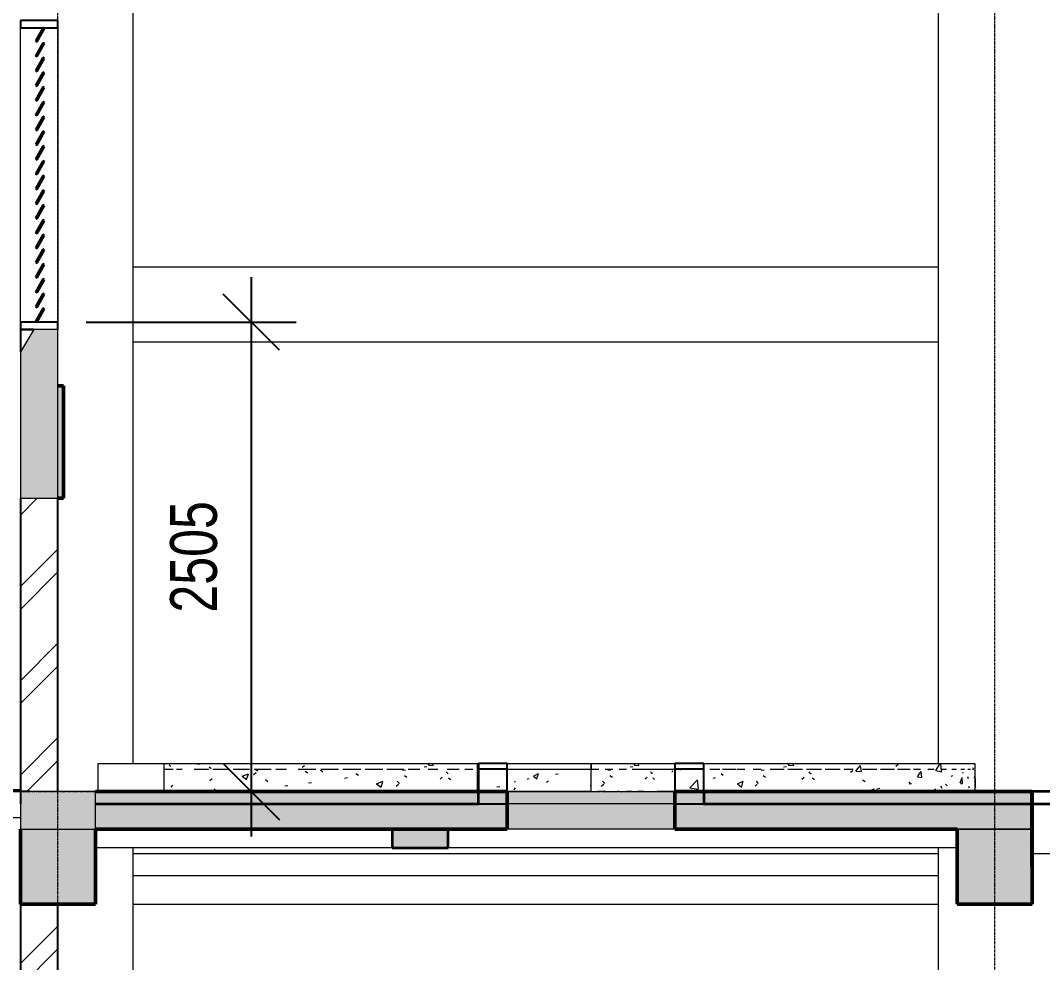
# Model space of a CAD drawing. Header units: millimetres. Extents: x -29259 to 87313, y -139821 to 46728.
# Drawn here: x 30444 to 35900, y -81364 to -76336 of the extents above; entities that cross this region are included whole.
import ezdxf

# ---------------------------------------------------------------- set-up
doc = ezdxf.new("R2010")
doc.units = ezdxf.units.MM
doc.linetypes.add('Centre', pattern=[31.75, 6.35, -4.7625, 15.875, -4.7625])
doc.linetypes.add('Grid Line', pattern=[22.225, 12.7, -3.175, 3.175, -3.175])
for name, color, linetype, lineweight in [('A-ANNO-DIMS', 211, 'Continuous', 9), ('A-DETL-GENF', 92, 'Continuous', 9), ('A-DETL-THIN', 151, 'Continuous', 9), ('A-FLOR', 192, 'Continuous', 9), ('A-FLOR-LEVL', 51, 'Continuous', 9), ('A-FLOR-PATT', 8, 'Continuous', 18), ('A-GLAZ', 151, 'Continuous', 9), ('A-WALL', 113, 'Continuous', 18), ('A-WALL-PATT', 111, 'Continuous', 18), ('S-BEAM', 12, 'Continuous', 9), ('S-COLS', 52, 'Continuous', 18), ('S-FSTN', 2, 'Continuous', 9), ('S-GRID', 8, 'Continuous', 9)]:
    doc.layers.add(name, color=color, linetype=linetype, lineweight=lineweight)
doc.styles.add('Century Gothic_1', font='GOTHIC.TTF', dxfattribs={"width": 0.8, "height": 250})
doc.dimstyles.new('Diagonal_-_2_5mm_Century_Gothic', dxfattribs={"dimscale": 304.8, "dimtxt": 261.042067, "dimasz": 0.984252, "dimexe": 0.787402, "dimexo": 0.492126, "dimgap": 0.574147, "dimtad": 1, "dimdec": 0, "dimzin": 0, "dimdsep": 46, "dimtxsty": 'Century Gothic_1', "dimblk1": 'OBLIQUE', "dimblk2": 'OBLIQUE', "dimsah": 1, "dimcen": 0.09, "dimdle": 0.787402, "dimazin": 0, "dimtfac": 1, "dimtdec": 4, "dimtix": 1, "dimtmove": 0, "dimatfit": 3, "dimfxl": 1, "dimtvp": 1, "dimtfill": 1, "dimtolj": 1, "dimtzin": 0, "dimarcsym": 2})
pattern_1 = [(45, (35852.66, -76966.47), (-251.447, 251.447), []), (45, (35852.66, -76585.47), (-251.447, 251.447), [])]

# ---------------------------------------------------------------- blocks, each defined once
blk = doc.blocks.new('FP_70-SECTION BB')
at = {"layer": 'A-WALL', "color": 250, "lineweight": 9}
blk.add_line((4895.3, 3450), (4895.3, 3600), dxfattribs=at)
at = {"layer": 'A-WALL-PATT', "color": 254, "lineweight": 9}
for p, q in [((3539.7, 3547), (3550, 3538)), ((3753.5, 3564.7), (3768.6, 3566.9)), ((3872.5, 3581.4), (3888.5, 3583.6)), ((3897.2, 3591.6), (3904.1, 3600)), ((3897.2, 3591.6), (3926.8, 3589)), ((3926.8, 3589), (3924.8, 3600)), ((4008.1, 3556.2), (4020.4, 3544.9)), ((4230.2, 3552.8), (4243.3, 3563)), ((4258.9, 3559.7), (4270.9, 3574.3)), ((4258.9, 3559.7), (4288.5, 3557.1)), ((4270.9, 3574.3), (4282.8, 3588.9)), ((4288.5, 3557.1), (4282.8, 3588.9)), ((4309.7, 3600), (4314.2, 3595.8)), ((4472.3, 3585.3), (4484, 3595.5)), ((4596.8, 3542.4), (4606.3, 3557)), ((4610.8, 3525.2), (4606.3, 3557)), ((4685.8, 3563), (4697.7, 3581.5)), ((4685.8, 3563), (4715.4, 3556)), ((4696.4, 3600), (4698.9, 3597.4)), ((4697.7, 3581.5), (4709.3, 3600)), ((4698.9, 3597.4), (4699.5, 3600)), ((4715.4, 3556), (4712.2, 3600)), ((4827.3, 3549.7), (4833.9, 3551.9)), ((4883.8, 3575), (4886.6, 3577.2)), ((3497.8, 3522.4), (3509, 3524.6)), ((3626.9, 3491.3), (3656.3, 3504.9)), ((3626.9, 3491.3), (3637.2, 3482.8)), ((3647.7, 3474.2), (3656.3, 3504.9)), ((3725.8, 3505.4), (3736.8, 3494)), ((3763.2, 3535.6), (3776.2, 3526.6)), ((3970.1, 3517), (3983.3, 3527.2)), ((4024.6, 3524.1), (4038.7, 3515.1)), ((4294, 3512.7), (4307.7, 3503.6)), ((4540.8, 3501.2), (4552.5, 3492.2)), ((4542.5, 3490.7), (4556.2, 3492.9)), ((4587.2, 3527.9), (4596.8, 3542.4)), ((4587.2, 3527.9), (4610.8, 3525.2)), ((4766.5, 3532.9), (4775.4, 3535.1)), ((4815.2, 3496), (4820.5, 3510.6)), ((4815.2, 3496), (4828, 3493.3)), ((4820.5, 3510.6), (4825.7, 3525.2)), ((4822.6, 3490.1), (4828.1, 3500.3)), ((4828, 3493.3), (4825.6, 3525.2)), ((4854.2, 3531), (4858.1, 3519.7)), ((4891.5, 3522.6), (4892.8, 3532.8)), ((4894.8, 3478.9), (4895.6, 3492.6)), ((4895.6, 3492.6), (4896.1, 3506.4)), ((4896.1, 3506.4), (4896.4, 3520.1)), ((4896.4, 3471.9), (4896.4, 3520.1)), ((3493.6, 3454.5), (3496.8, 3450)), ((3519.7, 3450), (3525.7, 3456.6)), ((3637.2, 3482.8), (3647.7, 3474.2)), ((3720.6, 3478.9), (3732.4, 3489.1)), ((4258.9, 3450), (4265, 3450.8)), ((4323, 3450.6), (4356.9, 3464.3)), ((4323, 3450.6), (4323.8, 3450)), ((4352.4, 3450), (4356.9, 3464.3)), ((4371.3, 3465.4), (4386.8, 3467.6)), ((4676.7, 3454.3), (4685.8, 3464.5)), ((4709.8, 3480.2), (4717.6, 3468.8)), ((4736.8, 3489.7), (4745.2, 3480.7)), ((4859.9, 3478.3), (4864, 3469.3)), ((4894.8, 3478.9), (4896.4, 3471.9))]:
    blk.add_line(p, q, dxfattribs=at)
blk = doc.blocks.new('FP_71-SECTION BB')
at = {"layer": 'A-WALL-PATT', "color": 254, "lineweight": 9}
for p, q in [((592.9, 3592.9), (603, 3583.8)), ((745.1, 3596.4), (758.8, 3598.6)), ((806.5, 3581.4), (818.7, 3572.4)), ((1044.6, 3541.7), (1057.3, 3551.9)), ((1053.2, 3569.9), (1066.7, 3560.9)), ((1302.8, 3579.8), (1316.1, 3590)), ((1319.1, 3558.5), (1333.2, 3549.5)), ((1401.9, 3566.1), (1414.3, 3554.7)), ((1589.7, 3547), (1603.6, 3538)), ((1839.9, 3564.7), (1855.3, 3566.9)), ((1954.7, 3581.4), (1969.3, 3583.6)), ((1977.1, 3591.6), (1983.2, 3600)), ((1977.1, 3591.6), (2003.2, 3589)), ((2003.2, 3589), (2001.5, 3600)), ((2071.8, 3556.2), (2081.9, 3544.9)), ((811.3, 3509.2), (822.8, 3519.4)), ((983.2, 3532), (1016.6, 3545.6)), ((983.2, 3532), (1006.9, 3514.9)), ((1006.8, 3514.9), (1016.5, 3545.6)), ((1108.6, 3515.2), (1120.6, 3503.9)), ((1337.5, 3497.1), (1354.1, 3499.3)), ((1529.8, 3522.4), (1546.3, 3524.6)), ((1700.7, 3491.3), (1734.9, 3504.9)), ((1700.7, 3491.3), (1725, 3474.2)), ((1725, 3474.2), (1734.9, 3504.9)), ((1811.2, 3505.4), (1822.7, 3494)), ((1849.8, 3535.6), (1862.8, 3526.6)), ((2040.3, 3517), (2051.4, 3527.2)), ((2085.2, 3524.1), (2096.6, 3515.1)), ((604.3, 3473.4), (614, 3483.6)), ((834.7, 3464.4), (845.5, 3453)), ((1211.1, 3480.4), (1227.5, 3482.6)), ((1523.5, 3454.5), (1528.4, 3450)), ((1561.7, 3450), (1570.3, 3456.6)), ((1805.7, 3478.9), (1818.1, 3489.1))]:
    blk.add_line(p, q, dxfattribs=at)
blk = doc.blocks.new('FP_72-SECTION BB')
at = {"layer": 'A-WALL-PATT', "color": 254, "lineweight": 9}
for p, q in [((2550.7, 3539.9), (2564.3, 3546.7)), ((2560.3, 3531.4), (2564.3, 3546.7)), ((2935.6, 3564.7), (2951.6, 3566.9)), ((3053.3, 3581.4), (3067.7, 3583.6)), ((3075.3, 3591.6), (3081.3, 3600)), ((3075.3, 3591.6), (3100.6, 3589)), ((3100.6, 3589), (3098.9, 3600)), ((3163.2, 3556.2), (3167.5, 3550.6)), ((3167.5, 3550.6), (3171.8, 3544.9)), ((3277.8, 3552.8), (3279.8, 3557.9)), ((3279.8, 3557.9), (3281.7, 3563)), ((2435.3, 3501.2), (2442.6, 3503.4)), ((2504.2, 3517.9), (2515.2, 3520.1)), ((2537.6, 3533.1), (2550.7, 3539.9)), ((2537.6, 3533.1), (2546.9, 3524.6)), ((2546.9, 3524.6), (2556.4, 3516)), ((2556.4, 3516), (2560.3, 3531.4)), ((2607, 3497.9), (2612.6, 3503)), ((2612.6, 3503), (2618.2, 3508.1)), ((2654.9, 3543.3), (2669.9, 3545.5)), ((2905.6, 3505.4), (2911.7, 3499.7)), ((2911.7, 3499.7), (2917.7, 3494)), ((2945.9, 3535.6), (2959.4, 3526.6)), ((3135.2, 3517), (3140.2, 3522.1)), ((3140.2, 3522.1), (3145.2, 3527.2)), ((3174.6, 3524.1), (3184.1, 3515.1)), ((2435.4, 3459.9), (2438.3, 3465)), ((2438.3, 3465), (2441.3, 3470.1)), ((2840.3, 3482.2), (2845.4, 3477.4)), ((2899.9, 3478.9), (2906.4, 3484)), ((2906.4, 3484), (2912.9, 3489.1))]:
    blk.add_line(p, q, dxfattribs=at)
blk = doc.blocks.new('B - ISMB150-1417075-SECTION BB')
at = {"layer": 'S-BEAM', "color": 250}
for p, q in [((-3542.4, 3458.4), (-3542.4, 3460)), ((-200.1, 3460), (-3542.4, 3460)), ((-3542.4, 3453.9), (-3542.4, 3458.4)), ((-3542.4, 3450.6), (-3542.4, 3453.9)), ((-3542.4, 3441.7), (-3542.4, 3450.6)), ((-3542.4, 3328.3), (-3542.4, 3441.7)), ((-3542.4, 3319.4), (-3542.4, 3328.3)), ((-3542.4, 3316.1), (-3542.4, 3319.4)), ((-3542.4, 3311.6), (-3542.4, 3316.1)), ((-3542.4, 3310), (-3542.4, 3311.6)), ((-200, 3310), (-3542.4, 3310))]:
    blk.add_line(p, q, dxfattribs=at)
blk = doc.blocks.new('Family - 1063431-SECTION BB')
at = {"layer": 'S-FSTN', "color": 250}
blk.add_line((4700, 3000), (400, 3000), dxfattribs=at)
blk = doc.blocks.new('Family - 1063735-SECTION BB')
at = {"layer": 'S-FSTN'}
h = blk.add_hatch(dxfattribs=at)
h.set_pattern_fill('FP_7', color=256, style=0, pattern_type=2)
h.set_pattern_definition([(45, (5208.12, 6935), (-251.447, 251.447), []), (45, (5208.12, 7316), (-251.447, 251.447), [])])
h.paths.add_polyline_path([(5200, 3050), (5200, 3450), (5190, 3450), (5190, 3050)])
at = {"layer": 'S-FSTN', "color": 250}
for p, q in [((5200, 3450), (5190, 3450)), ((5190, 3450), (5190, 3050)), ((5200, 3050), (5200, 3450)), ((5190, 3050), (5200, 3050))]:
    blk.add_line(p, q, dxfattribs=at)
blk = doc.blocks.new('Roaster Building_ST_RVT2022_detached_rvt-2-SECTION BB')
at = {"layer": 'A-WALL-PATT', "lineweight": 9}
h = blk.add_hatch(dxfattribs=at)
h.set_pattern_fill('FP_9', color=254, style=0, pattern_type=2)
h.set_pattern_definition([(50, (5208.12, 6935), (364.368, -31.878), [38.1, -419.1]), (355, (5208.12, 6935), (-70.486, 382.113), [30.48, -335.28]), (100.451, (5238.5, 6932.34), (293.885, 350.233), [32.38, -356.18]), (46.184, (5208.12, 7036.6), (542.16, -84.086), [57.15, -628.65]), (96.636, (5253.3, 7029.6), (474.805, 494.855), [48.57, -534.27]), (351.184, (5208.1, 7036.6), (474.81, 494.85), [45.72, -502.92]), (21, (5258.92, 7011.2), (303.228, -204.53), [38.1, -419.1]), (326, (5258.92, 7011.2), (123.604, 368.376), [30.48, -335.28]), (71.451, (5284.2, 6994.16), (426.834, 163.843), [32.38, -356.18]), (37.5, (5208.12, 6935), (6.1766, 169.11), [16.764, -314.452, 16.764, -323.596, -336.55]), (37.5, (5208.12, 6935), (6.1766, 169.11), [-671.576, 16.764, -319.786]), (7.5, (5208.12, 6935), (133.639, 200.3615), [16.764, -177.292, 16.764, -306.832, -128.27]), (7.5, (5208.12, 6935), (133.639, 200.3615), [-517.652, 16.764, -111.506]), (327.5, (5094.84, 6935), (271.182, -11.4584), [16.764, -110.236, 16.764, -379.476, -525.78]), (327.5, (5094.84, 6935), (271.182, -11.4584), [-523.24, 16.764, -509.016]), (317.5, (5044.04, 6935), (296.259, 50.853), [16.764, -148.336, 16.764, -246.38, -373.38]), (317.5, (5044.04, 6935), (296.259, 50.853), [-428.244, 16.764, -356.616])])
h.paths.add_polyline_path([(2244, 3450), (2397.7, 3450), (2397.7, 3600), (2244, 3600), (2244, 3473.4)])
h.paths.add_polyline_path([(3293.1, 3450), (3446.8, 3450), (3446.8, 3600), (3293.1, 3600), (3293.1, 3473.4)])
at = {"layer": 'S-BEAM', "lineweight": 5}
for points in [[(30, 5015), (30, 5615), (-0.1, 5615), (-0.1, 5015)], [(200, 2850), (200, 3250), (-200, 3250), (-200, 2850), (-181.5, 2850)], [(1783.3, 3150), (2083.3, 3150), (2083.3, 3250), (1783.3, 3250), (1783.3, 3243)], [(4886.8, 2850), (5200, 2850), (5200, 3250), (4800, 3250), (4800, 2850)]]:
    blk.add_hatch(color=256, dxfattribs=at).paths.add_polyline_path(points)
at = {"layer": 'A-FLOR', "color": 90, "lineweight": 35}
for p, q in [((2397.7, 3450), (200, 3450)), ((2397.7, 3250), (2397.7, 3450)), ((5200, 3450), (3293.1, 3450)), ((3293.1, 3450), (3293.1, 3250)), ((5200, 3250), (5200, 3450)), ((200, 3250), (1783.3, 3250)), ((2083.3, 3250), (2397.7, 3250)), ((3293.1, 3250), (4800, 3250))]:
    blk.add_line(p, q, dxfattribs=at)
at = {"layer": 'A-FLOR', "color": 250}
for p, q in [((2397.7, 3450), (2845.4, 3450)), ((2845.4, 3450), (2880.7, 3450)), ((2921.2, 3450), (2986.3, 3450)), ((2995, 3450), (3033.9, 3450)), ((3064.7, 3450), (3293.1, 3450)), ((1783.3, 3250), (2083.3, 3250)), ((2845.4, 3250), (2397.7, 3250)), ((3293.1, 3250), (2845.4, 3250)), ((4800, 3250), (5200, 3250))]:
    blk.add_line(p, q, dxfattribs=at)
at = {"layer": 'A-WALL', "color": 250, "lineweight": 9}
for p, q in [((564.2, 3600), (2240.1, 3600)), ((2397.7, 3600), (2845.4, 3600)), ((2845.4, 3450), (2845.4, 3600)), ((2846.4, 3600), (3293.1, 3600)), ((2846.4, 3600), (2846.4, 3570)), ((3445.5, 3600), (4893.8, 3600)), ((2845.4, 3450), (2397.7, 3450)), ((2922.1, 3450), (2880.7, 3450)), ((2995.7, 3450), (2986.3, 3450)), ((3065.2, 3450), (3033.9, 3450)), ((3128.8, 3450), (3092.6, 3450)), ((3293.1, 3450), (3198.3, 3450))]:
    blk.add_line(p, q, dxfattribs=at)
at = {"layer": 'A-WALL', "color": 130, "lineweight": 25}
for p, q in [((2397.7, 3600), (2244, 3600)), ((2244, 3600), (2244, 3450)), ((2397.7, 3450), (2397.7, 3600)), ((3446.8, 3600), (3293.1, 3600)), ((3293.1, 3600), (3293.1, 3450)), ((3446.8, 3450), (3446.8, 3600)), ((2244, 3450), (2397.7, 3450)), ((3293.1, 3450), (3446.8, 3450))]:
    blk.add_line(p, q, dxfattribs=at)
at = {"layer": 'S-BEAM', "color": 250}
for p, q in [((400, 6250), (4700, 6250)), ((400, 6250), (400, 5850)), ((4700, 5850), (4700, 6250)), ((400, 5850), (4700, 5850)), ((2083.3, 3250), (1783.3, 3250)), ((5200, 3250), (4800, 3250)), ((1783.3, 3150), (200, 3150)), ((400, 3120), (4700, 3120)), ((4800, 3150), (2083.3, 3150)), ((5200, 3120), (10899.9, 3120)), ((4700, 3000), (400, 3000)), ((400, 2850), (4700, 2850))]:
    blk.add_line(p, q, dxfattribs=at)
at = {"layer": 'S-BEAM', "color": 90, "lineweight": 35}
for p, q in [((30, 5615), (-0.1, 5615)), ((30, 5015), (30, 5615)), ((-0.1, 5015), (30, 5015)), ((-200, 3250), (-200, 2850)), ((200, 2850), (200, 3250)), ((1783.3, 3250), (1783.3, 3150)), ((2083.3, 3150), (2083.3, 3250)), ((4800, 3250), (4800, 2850)), ((5200, 2850), (5200, 3250)), ((1783.3, 3150), (2083.3, 3150)), ((-200, 2850), (200, 2850)), ((4800, 2850), (5200, 2850))]:
    blk.add_line(p, q, dxfattribs=at)
at = {"layer": 'S-COLS', "color": 250, "lineweight": 9}
for p, q in [((400, 7715), (400, 3600)), ((4700, 3600), (4700, 7715)), ((215, 3600), (565, 3600)), ((215, 3450), (215, 3600)), ((565, 3600), (565, 3450)), ((2239.4, 3600), (2244, 3600)), ((2239.4, 3450), (2239.4, 3600)), ((400, 3150), (400, 0)), ((4700, 0), (4700, 3150))]:
    blk.add_line(p, q, dxfattribs=at)
at = {"layer": 'A-WALL', "color": 250, "lineweight": 9}
for name in ['FP_71-SECTION BB', 'FP_72-SECTION BB', 'FP_70-SECTION BB']:
    blk.add_blockref(name, (0, 0), dxfattribs=at)
at = {"layer": 'S-BEAM', "color": 250, "lineweight": 9}
blk.add_blockref('B - ISMB150-1417075-SECTION BB', (0, 0), dxfattribs=at)
at = {"layer": 'S-FSTN', "color": 250, "lineweight": 9}
for name in ['Family - 1063735-SECTION BB', 'Family - 1063431-SECTION BB']:
    blk.add_blockref(name, (0, 0), dxfattribs=at)
blk = doc.blocks.new('Roaster Building_ST_RVT2022 _SST__rvt-2-SECTION BB')
at = {"layer": 'A-FLOR', "lineweight": 5}
for points in [[(2626.1, 3250), (2845.4, 3250), (2845.4, 3450), (2397.7, 3450), (2397.7, 3250), (2563.8, 3250)], [(2845.4, 3250), (3293.1, 3250), (3293.1, 3450), (2845.4, 3450), (2845.4, 3385)]]:
    blk.add_hatch(color=50, dxfattribs=at).paths.add_polyline_path(points)
at = {"layer": 'A-FLOR-PATT', "lineweight": 9}
h = blk.add_hatch(color=254, dxfattribs=at)
h.paths.add_polyline_path([(200, 3250), (2397.7, 3250), (2397.7, 3450), (200, 3450), (200, 3396.6)])
h.paths.add_polyline_path([(5097.9, 3250), (5200, 3250), (5200, 3450), (3293.1, 3450), (3293.1, 3250), (4886.8, 3250)])
at = {"layer": 'S-BEAM', "lineweight": 5}
for points in [[(30, 5015), (30, 5615), (-0.1, 5615), (-0.1, 5015)], [(200, 2850), (200, 3250), (-200, 3250), (-200, 2850), (-181.5, 2850)], [(4886.8, 2850), (5200, 2850), (5200, 3250), (4800, 3250), (4800, 2850)]]:
    blk.add_hatch(color=9, dxfattribs=at).paths.add_polyline_path(points)
at = {"layer": 'A-FLOR', "color": 255, "lineweight": 50}
for p, q in [((2397.7, 3450), (200, 3450)), ((2397.7, 3250), (2397.7, 3450)), ((5200, 3450), (3293.1, 3450)), ((3293.1, 3450), (3293.1, 3250)), ((5200, 3250), (5200, 3450)), ((200, 3250), (2397.7, 3250)), ((3293.1, 3250), (4800, 3250))]:
    blk.add_line(p, q, dxfattribs=at)
at = {"layer": 'A-FLOR', "color": 7, "lineweight": 18}
for p, q in [((2397.7, 3450), (2845.4, 3450)), ((2845.4, 3450), (2880.7, 3450)), ((2921.2, 3450), (2986.3, 3450)), ((2995, 3450), (3033.9, 3450)), ((3064.7, 3450), (3293.1, 3450)), ((2845.4, 3250), (2397.7, 3250)), ((3293.1, 3250), (2845.4, 3250)), ((4800, 3250), (5200, 3250))]:
    blk.add_line(p, q, dxfattribs=at)
at = {"layer": 'S-BEAM', "color": 255, "lineweight": 50}
for p, q in [((30, 5615), (-0.1, 5615)), ((30, 5015), (30, 5615)), ((-0.1, 5015), (30, 5015)), ((-200, 3250), (-200, 2850)), ((200, 2850), (200, 3250)), ((4800, 3250), (4800, 2850)), ((5200, 2850), (5200, 3250)), ((-200, 2850), (200, 2850)), ((4800, 2850), (5200, 2850))]:
    blk.add_line(p, q, dxfattribs=at)
at = {"layer": 'S-BEAM', "color": 7, "lineweight": 18}
blk.add_line((5200, 3250), (4800, 3250), dxfattribs=at)
blk = doc.blocks.new('LTTS_Louver_6700x1000 mm - LTTS_Louver_6700x1650 mm-981318-SECTION BB')
at = {"layer": 'A-GLAZ', "lineweight": 25}
for p, q in [((-0.1, 7565), (-200.1, 7565)), ((-200.1, 7565), (-200.1, 7525)), ((-0.1, 7525), (-0.1, 7565)), ((-200.1, 7525), (-0.1, 7525)), ((-80.1, 7525), (-120.1, 7455.7)), ((-111.4, 7450.7), (-71.4, 7520)), ((-71.4, 7520), (-80.1, 7525)), ((-120.1, 7455.7), (-111.4, 7450.7)), ((-80.1, 7446.3), (-120.1, 7377)), ((-111.4, 7372), (-71.4, 7441.3)), ((-71.4, 7441.3), (-80.1, 7446.3)), ((-120.1, 7377), (-111.4, 7372)), ((-80.1, 7367.6), (-120.1, 7298.3)), ((-71.4, 7362.6), (-80.1, 7367.6)), ((-111.4, 7293.3), (-71.4, 7362.6)), ((-120.1, 7298.3), (-111.4, 7293.3)), ((-80.1, 7288.8), (-120.1, 7219.6)), ((-111.4, 7214.6), (-71.4, 7283.8)), ((-71.4, 7283.8), (-80.1, 7288.8)), ((-120.1, 7219.6), (-111.4, 7214.6)), ((-80.1, 7210.1), (-120.1, 7140.8)), ((-111.4, 7135.8), (-71.4, 7205.1)), ((-71.4, 7205.1), (-80.1, 7210.1)), ((-120.1, 7140.8), (-111.4, 7135.8)), ((-80.1, 7131.4), (-120.1, 7062.1)), ((-111.4, 7057.1), (-71.4, 7126.4)), ((-71.4, 7126.4), (-80.1, 7131.4)), ((-120.1, 7062.1), (-111.4, 7057.1)), ((-80.1, 7052.7), (-120.1, 6983.4)), ((-111.4, 6978.4), (-71.4, 7047.7)), ((-71.4, 7047.7), (-80.1, 7052.7)), ((-120.1, 6983.4), (-111.4, 6978.4)), ((-80.1, 6973.9), (-120.1, 6904.7)), ((-111.4, 6899.7), (-71.4, 6968.9)), ((-71.4, 6968.9), (-80.1, 6973.9)), ((-120.1, 6904.7), (-111.4, 6899.7)), ((-80.1, 6895.2), (-120.1, 6825.9)), ((-111.4, 6820.9), (-71.4, 6890.2)), ((-71.4, 6890.2), (-80.1, 6895.2)), ((-120.1, 6825.9), (-111.4, 6820.9)), ((-80.1, 6816.5), (-120.1, 6747.2)), ((-111.4, 6742.2), (-71.4, 6811.5)), ((-71.4, 6811.5), (-80.1, 6816.5)), ((-120.1, 6747.2), (-111.4, 6742.2)), ((-80.1, 6737.8), (-120.1, 6668.5)), ((-111.4, 6663.5), (-71.4, 6732.8)), ((-71.4, 6732.8), (-80.1, 6737.8)), ((-120.1, 6668.5), (-111.4, 6663.5)), ((-80.1, 6659.1), (-120.1, 6589.8)), ((-71.4, 6654.1), (-80.1, 6659.1)), ((-111.4, 6584.8), (-71.4, 6654.1)), ((-120.1, 6589.8), (-111.4, 6584.8)), ((-80.1, 6580.3), (-120.1, 6511.1)), ((-111.4, 6506.1), (-71.4, 6575.3)), ((-71.4, 6575.3), (-80.1, 6580.3)), ((-120.1, 6511.1), (-111.4, 6506.1)), ((-80.1, 6501.6), (-120.1, 6432.3)), ((-111.4, 6427.3), (-71.4, 6496.6)), ((-71.4, 6496.6), (-80.1, 6501.6)), ((-120.1, 6432.3), (-111.4, 6427.3)), ((-80.1, 6422.9), (-120.1, 6353.6)), ((-111.4, 6348.6), (-71.4, 6417.9)), ((-71.4, 6417.9), (-80.1, 6422.9)), ((-120.1, 6353.6), (-111.4, 6348.6)), ((-80.1, 6344.2), (-120.1, 6274.9)), ((-111.4, 6269.9), (-71.4, 6339.2)), ((-71.4, 6339.2), (-80.1, 6344.2)), ((-120.1, 6274.9), (-111.4, 6269.9)), ((-80.1, 6265.4), (-120.1, 6196.2)), ((-111.4, 6191.2), (-71.4, 6260.4)), ((-71.4, 6260.4), (-80.1, 6265.4)), ((-120.1, 6196.2), (-111.4, 6191.2)), ((-80.1, 6186.7), (-120.1, 6117.4)), ((-111.4, 6112.4), (-71.4, 6181.7)), ((-71.4, 6181.7), (-80.1, 6186.7)), ((-120.1, 6117.4), (-111.4, 6112.4)), ((-80.1, 6108), (-120.1, 6038.7)), ((-111.4, 6033.7), (-71.4, 6103)), ((-71.4, 6103), (-80.1, 6108)), ((-120.1, 6038.7), (-111.4, 6033.7)), ((-80.1, 6029.3), (-120.1, 5960)), ((-111.4, 5955), (-71.4, 6024.3)), ((-71.4, 6024.3), (-80.1, 6029.3)), ((-0.1, 5955), (-200.1, 5955)), ((-200.1, 5955), (-200.1, 5915)), ((-120.1, 5960), (-111.4, 5955)), ((-0.1, 5915), (-0.1, 5955)), ((-200.1, 5915), (-128.5, 5915))]:
    blk.add_line(p, q, dxfattribs=at)
at = {"layer": 'A-GLAZ'}
for p, q in [((-200.1, 5955), (-200.1, 7525)), ((-0.1, 7525), (-0.1, 5955))]:
    blk.add_line(p, q, dxfattribs=at)
blk = doc.blocks.new('_Oblique')
at = {"color": 0, "linetype": 'ByBlock', "lineweight": -2}
blk.add_line((-0.5, -0.5), (0.5, 0.5), dxfattribs=at)
blk = doc.blocks.new('*D816')
at = {"layer": 'A-ANNO-DIMS', "color": 0, "lineweight": -2, "transparency": 16777216}
for p, q in [((31676.2, -77706.5), (31676.2, -80691.5)), ((30794.5, -77946.5), (31916.2, -77946.5)), ((31738.4, -80451.5), (31436.2, -80451.5))]:
    blk.add_line(p, q, dxfattribs=at)
at = {"layer": 'Defpoints', "color": 0, "transparency": 16777216}
for p in [(30644.5, -77946.5), (31676.2, -80451.5), (31888.4, -80451.5)]:
    blk.add_point(p, dxfattribs=at)
at = {"layer": 'A-ANNO-DIMS', "color": 0, "lineweight": -2, "transparency": 16777216, "xscale": 299.9999999999999, "yscale": 299.9999999999999, "zscale": 299.9999999999999}
for p, rotation in [((31676.2, -77946.5), 90), ((31676.2, -80451.5), 270)]:
    blk.add_blockref('_Oblique', p, dxfattribs=dict(at, rotation=rotation))
at = {"layer": 'A-ANNO-DIMS', "color": 0, "transparency": 16777216, "insert": (31369.9, -79199), "char_height": 250, "width": 735.89, "attachment_point": 5, "rotation": 90, "style": 'Century Gothic_1', "bg_fill": 3, "box_fill_scale": 1.1, "bg_fill_color": 256, "bg_fill_true_color": 13158600, "bg_fill_transparency": 0}
blk.add_mtext('\\A1;2505', dxfattribs=at)
blk = doc.blocks.new('*D817')
at = {"layer": 'A-ANNO-DIMS', "color": 0, "lineweight": -2, "transparency": 16777216}
for p, q in [((29062.4, -80811.5), (29062.4, -84141.5)), ((30294.5, -81051.5), (28822.4, -81051.5)), ((29124.6, -83901.5), (28822.4, -83901.5))]:
    blk.add_line(p, q, dxfattribs=at)
at = {"layer": 'Defpoints', "color": 0, "transparency": 16777216}
for p in [(30444.5, -81051.5), (29062.4, -83901.5), (29274.6, -83901.5)]:
    blk.add_point(p, dxfattribs=at)
at = {"layer": 'A-ANNO-DIMS', "color": 0, "lineweight": -2, "transparency": 16777216, "xscale": 299.9999999999999, "yscale": 299.9999999999999, "zscale": 299.9999999999999}
for p, rotation in [((29062.4, -81051.5), 90), ((29062.4, -83901.5), 270)]:
    blk.add_blockref('_Oblique', p, dxfattribs=dict(at, rotation=rotation))
at = {"layer": 'A-ANNO-DIMS', "color": 0, "transparency": 16777216, "insert": (28756.2, -82476.5), "char_height": 250, "width": 735.89, "attachment_point": 5, "rotation": 90, "style": 'Century Gothic_1', "bg_fill": 3, "box_fill_scale": 1.1, "bg_fill_color": 256, "bg_fill_true_color": 13158600, "bg_fill_transparency": 0}
blk.add_mtext('\\A1;2850', dxfattribs=at)
blk = doc.blocks.new('*D818')
at = {"layer": 'A-ANNO-DIMS', "color": 0, "lineweight": -2, "transparency": 16777216}
for p, q in [((29062.4, -80451.5), (29062.4, -80151.5)), ((30494.5, -80451.5), (28822.4, -80451.5)), ((29062.4, -80451.5), (29062.4, -81051.5)), ((30294.5, -81051.5), (28822.4, -81051.5)), ((29062.4, -81051.5), (29062.4, -81351.5))]:
    blk.add_line(p, q, dxfattribs=at)
at = {"layer": 'Defpoints', "color": 0, "transparency": 16777216}
for p in [(30644.5, -80451.5), (29062.4, -81051.5), (30444.5, -81051.5)]:
    blk.add_point(p, dxfattribs=at)
at = {"layer": 'A-ANNO-DIMS', "color": 0, "lineweight": -2, "transparency": 16777216, "xscale": 299.9999999999999, "yscale": 299.9999999999999, "zscale": 299.9999999999999}
for p, rotation in [((29062.4, -80451.5), 270), ((29062.4, -81051.5), 90)]:
    blk.add_blockref('_Oblique', p, dxfattribs=dict(at, rotation=rotation))
at = {"layer": 'A-ANNO-DIMS', "color": 0, "transparency": 16777216, "insert": (28756.2, -80751.5), "char_height": 250, "width": 551.918, "attachment_point": 5, "rotation": 90, "style": 'Century Gothic_1', "bg_fill": 3, "box_fill_scale": 1.1, "bg_fill_color": 256, "bg_fill_true_color": 13158600, "bg_fill_transparency": 0}
blk.add_mtext('\\A1;600', dxfattribs=at)

msp = doc.modelspace()

# ---------------------------------------------------------------- hatches: boundary and pattern name
at = {"layer": 'A-DETL-GENF'}
msp.add_hatch(color=254, dxfattribs=at).paths.add_polyline_path([(30444.5, -78886.5), (30644.5, -78886.5), (30644.5, -77986.5), (30516.1, -77986.5), (30444.5, -78105.6), (30444.5, -78815.7)])
h = msp.add_hatch(color=254, dxfattribs=at)
h.paths.add_polyline_path([(30674.2, -80651.5), (30844.5, -80651.5), (30844.5, -80451.5), (30444.5, -80451.5), (30444.5, -80651.5), (30463, -80651.5)])
h.paths.add_polyline_path([(47844.4, -80516.5), (47844.4, -80451.5), (47644.4, -80451.5), (47644.4, -80516.5)])
at = {"layer": 'A-WALL-PATT', "lineweight": 9}
h = msp.add_hatch(dxfattribs=at)
h.set_pattern_fill('FP_7', color=256, style=0, pattern_type=2)
h.set_pattern_definition(pattern_1)
h.paths.add_polyline_path([(30444.5, -80516.5), (30444.5, -80451.5), (30644.5, -80451.5), (30644.5, -78886.5), (30444.5, -78886.5), (30444.5, -80516.5)])
h.paths.add_polyline_path([(30444.5, -78105.6), (30516.1, -77986.5), (30444.5, -77986.5)])
h = msp.add_hatch(dxfattribs=at)
h.set_pattern_fill('FP_7', color=256, style=0, pattern_type=2)
h.set_pattern_definition(pattern_1)
h.paths.add_polyline_path([(30463, -83901.5), (30644.5, -83901.5), (30644.5, -83401.5), (30444.5, -83401.5), (30444.5, -83901.5)])
h.paths.add_polyline_path([(30644.5, -82401.5), (30644.5, -81051.5), (30444.5, -81051.5), (30444.5, -82401.5), (30463, -82401.5)])

# ---------------------------------------------------------------- linework, layer by layer
at = {"layer": 'A-DETL-THIN'}
for p, q in [((30516.1, -77986.5), (30444.5, -78105.6)), ((30516.1, -77986.5), (30444.5, -78105.6)), ((30644.5, -77986.5), (30516.1, -77986.5)), ((30644.5, -78886.5), (30644.5, -77986.5)), ((30444.5, -78105.6), (30444.5, -78886.5)), ((30444.5, -78886.5), (30644.5, -78886.5)), ((30444.5, -80451.5), (30444.5, -80651.5)), ((30844.5, -80451.5), (30444.5, -80451.5)), ((30844.5, -80651.5), (30844.5, -80451.5)), ((30444.5, -80651.5), (30844.5, -80651.5))]:
    msp.add_line(p, q, dxfattribs=at)
at = {"layer": 'A-FLOR', "lineweight": 35}
for p, q in [((32888.5, -80451.5), (30844.5, -80451.5)), ((32888.5, -80516.5), (32888.5, -80451.5)), ((36494.5, -80451.5), (34091.3, -80451.5)), ((34091.3, -80451.5), (34091.3, -80516.5)), ((30844.5, -80516.5), (32888.5, -80516.5)), ((34091.3, -80516.5), (36494.5, -80516.5))]:
    msp.add_line(p, q, dxfattribs=at)
at = {"layer": 'A-FLOR-LEVL', "linetype": 'Centre'}
msp.add_line((25670, -80451.5), (54489.9, -80451.5), dxfattribs=at)
at = {"layer": 'A-WALL', "lineweight": 25}
for p, q in [((30516.1, -77986.5), (30444.5, -77986.5)), ((30444.5, -77986.5), (30444.5, -78105.6)), ((30444.5, -78886.5), (30444.5, -80516.5)), ((30644.5, -80451.5), (30644.5, -78886.5)), ((33042.2, -80331.5), (32888.5, -80331.5)), ((32888.5, -80331.5), (32888.5, -80451.5)), ((33042.2, -80516.5), (33042.2, -80331.5)), ((34091.3, -80331.5), (33937.6, -80331.5)), ((33937.6, -80331.5), (33937.6, -80516.5)), ((34091.3, -80451.5), (34091.3, -80331.5)), ((32888.5, -80516.5), (33042.2, -80516.5)), ((33937.6, -80516.5), (34091.3, -80516.5)), ((30644.5, -81051.5), (30444.5, -81051.5)), ((30444.5, -81051.5), (30444.5, -82401.5)), ((30644.5, -82401.5), (30644.5, -81051.5))]:
    msp.add_line(p, q, dxfattribs=at)
at = {"layer": 'A-WALL', "lineweight": 9}
for p, q in [((31208.8, -80331.5), (31258.8, -80331.5)), ((31277.3, -80331.5), (31306.8, -80331.5)), ((31370.8, -80331.5), (31450.1, -80331.5)), ((31471.8, -80331.5), (31556.1, -80331.5)), ((31579, -80331.5), (31667.5, -80331.5)), ((31691.4, -80331.5), (31783, -80331.5)), ((31807.7, -80331.5), (31865.2, -80331.5)), ((31926.5, -80331.5), (32021.4, -80331.5)), ((32046.8, -80331.5), (32141.7, -80331.5)), ((32165.7, -80331.5), (32261, -80331.5)), ((32284.6, -80331.5), (32377.8, -80331.5)), ((32400.8, -80331.5), (32491.1, -80331.5)), ((32513.2, -80331.5), (32575.5, -80331.5)), ((32620.5, -80331.5), (32671.8, -80331.5)), ((32721.5, -80331.5), (32786.8, -80331.5)), ((32816.3, -80331.5), (32858.8, -80331.5)), ((33042.2, -80331.5), (33530.9, -80331.5)), ((33565.7, -80331.5), (33606.2, -80331.5)), ((33639.5, -80331.5), (33678.5, -80331.5)), ((33709.2, -80331.5), (33937.6, -80331.5)), ((34123.4, -80331.5), (34177.2, -80331.5)), ((34192.2, -80331.5), (34264, -80331.5)), ((34269.6, -80331.5), (34309.8, -80331.5)), ((34354.4, -80331.5), (34397.8, -80331.5)), ((34445.3, -80331.5), (34520.7, -80331.5)), ((34540.9, -80331.5), (34618.8, -80331.5)), ((34639.6, -80331.5), (34718.9, -80331.5)), ((34739.8, -80331.5), (34819.2, -80331.5)), ((34840.1, -80331.5), (34888.4, -80331.5)), ((34938.8, -80331.5), (35014.7, -80331.5)), ((35034.3, -80331.5), (35109.3, -80331.5)), ((35125.2, -80331.5), (35192.8, -80331.5)), ((35210.1, -80331.5), (35248.7, -80331.5)), ((35287.5, -80331.5), (35321.3, -80331.5)), ((35356.3, -80331.5), (35386.3, -80331.5)), ((35415.3, -80331.5), (35440.2, -80331.5)), ((35463.7, -80331.5), (35483.2, -80331.5)), ((35500.7, -80331.5), (35514.4, -80331.5)), ((35525.7, -80331.5), (35532.8, -80331.5)), ((35539.8, -80451.5), (35539.8, -80331.5)), ((33937.6, -80516.5), (33042.2, -80516.5))]:
    msp.add_line(p, q, dxfattribs=at)
at = {"layer": 'S-GRID', "linetype": 'Grid Line'}
for p, q in [((30644.5, -86909.8), (30644.5, -58378.3)), ((35644.5, -86909.8), (35644.5, -58378.3))]:
    msp.add_line(p, q, dxfattribs=at)

# ---------------------------------------------------------------- block references
at = {"color": 50, "lineweight": 5}
for name in ['Roaster Building_ST_RVT2022_detached_rvt-2-SECTION BB', 'Roaster Building_ST_RVT2022 _SST__rvt-2-SECTION BB']:
    msp.add_blockref(name, (30644.5, -83901.5), dxfattribs=at)
at = {"layer": 'A-GLAZ'}
msp.add_blockref('LTTS_Louver_6700x1000 mm - LTTS_Louver_6700x1650 mm-981318-SECTION BB', (30644.5, -83901.5), dxfattribs=at)

# ---------------------------------------------------------------- next in the draw order: dimensions: what is measured, and where the dimension line sits
at = {"layer": 'A-ANNO-DIMS'}
for base, p1, p2, override, picture, middle in [((31676.2, -80451.5), (30644.5, -77946.5), (31888.4, -80451.5), {"dimpost": '<>', "dimfxl": 2796.832894}, '*D816', (31369.9, -79199)), ((29062.4, -83901.5), (30444.5, -81051.5), (29274.6, -83901.5), {"dimpost": '<>', "dimfxl": 3080.793313}, '*D817', (28756.2, -82476.5))]:
    dim = msp.add_linear_dim(base=base, p1=p1, p2=p2, angle=90, dimstyle='Diagonal_-_2_5mm_Century_Gothic', override=override, dxfattribs=at)
    dim.commit()
    dim.dimension.update_dxf_attribs({"geometry": picture, "text_midpoint": middle})

# ---------------------------------------------------------------- next in the draw order: dimensions: what is measured, and where the dimension line sits
dim = msp.add_linear_dim(base=(29062.4, -81051.5), p1=(30644.5, -80451.5), p2=(30444.5, -81051.5), angle=90, dimstyle='Diagonal_-_2_5mm_Century_Gothic', override={"dimpost": '<>', "dimfxl": 632.436693}, dxfattribs=at)
dim.commit()
dim.dimension.update_dxf_attribs({"geometry": '*D818', "text_midpoint": (28756.2, -80751.5)})

doc.saveas('drawing.dxf')
